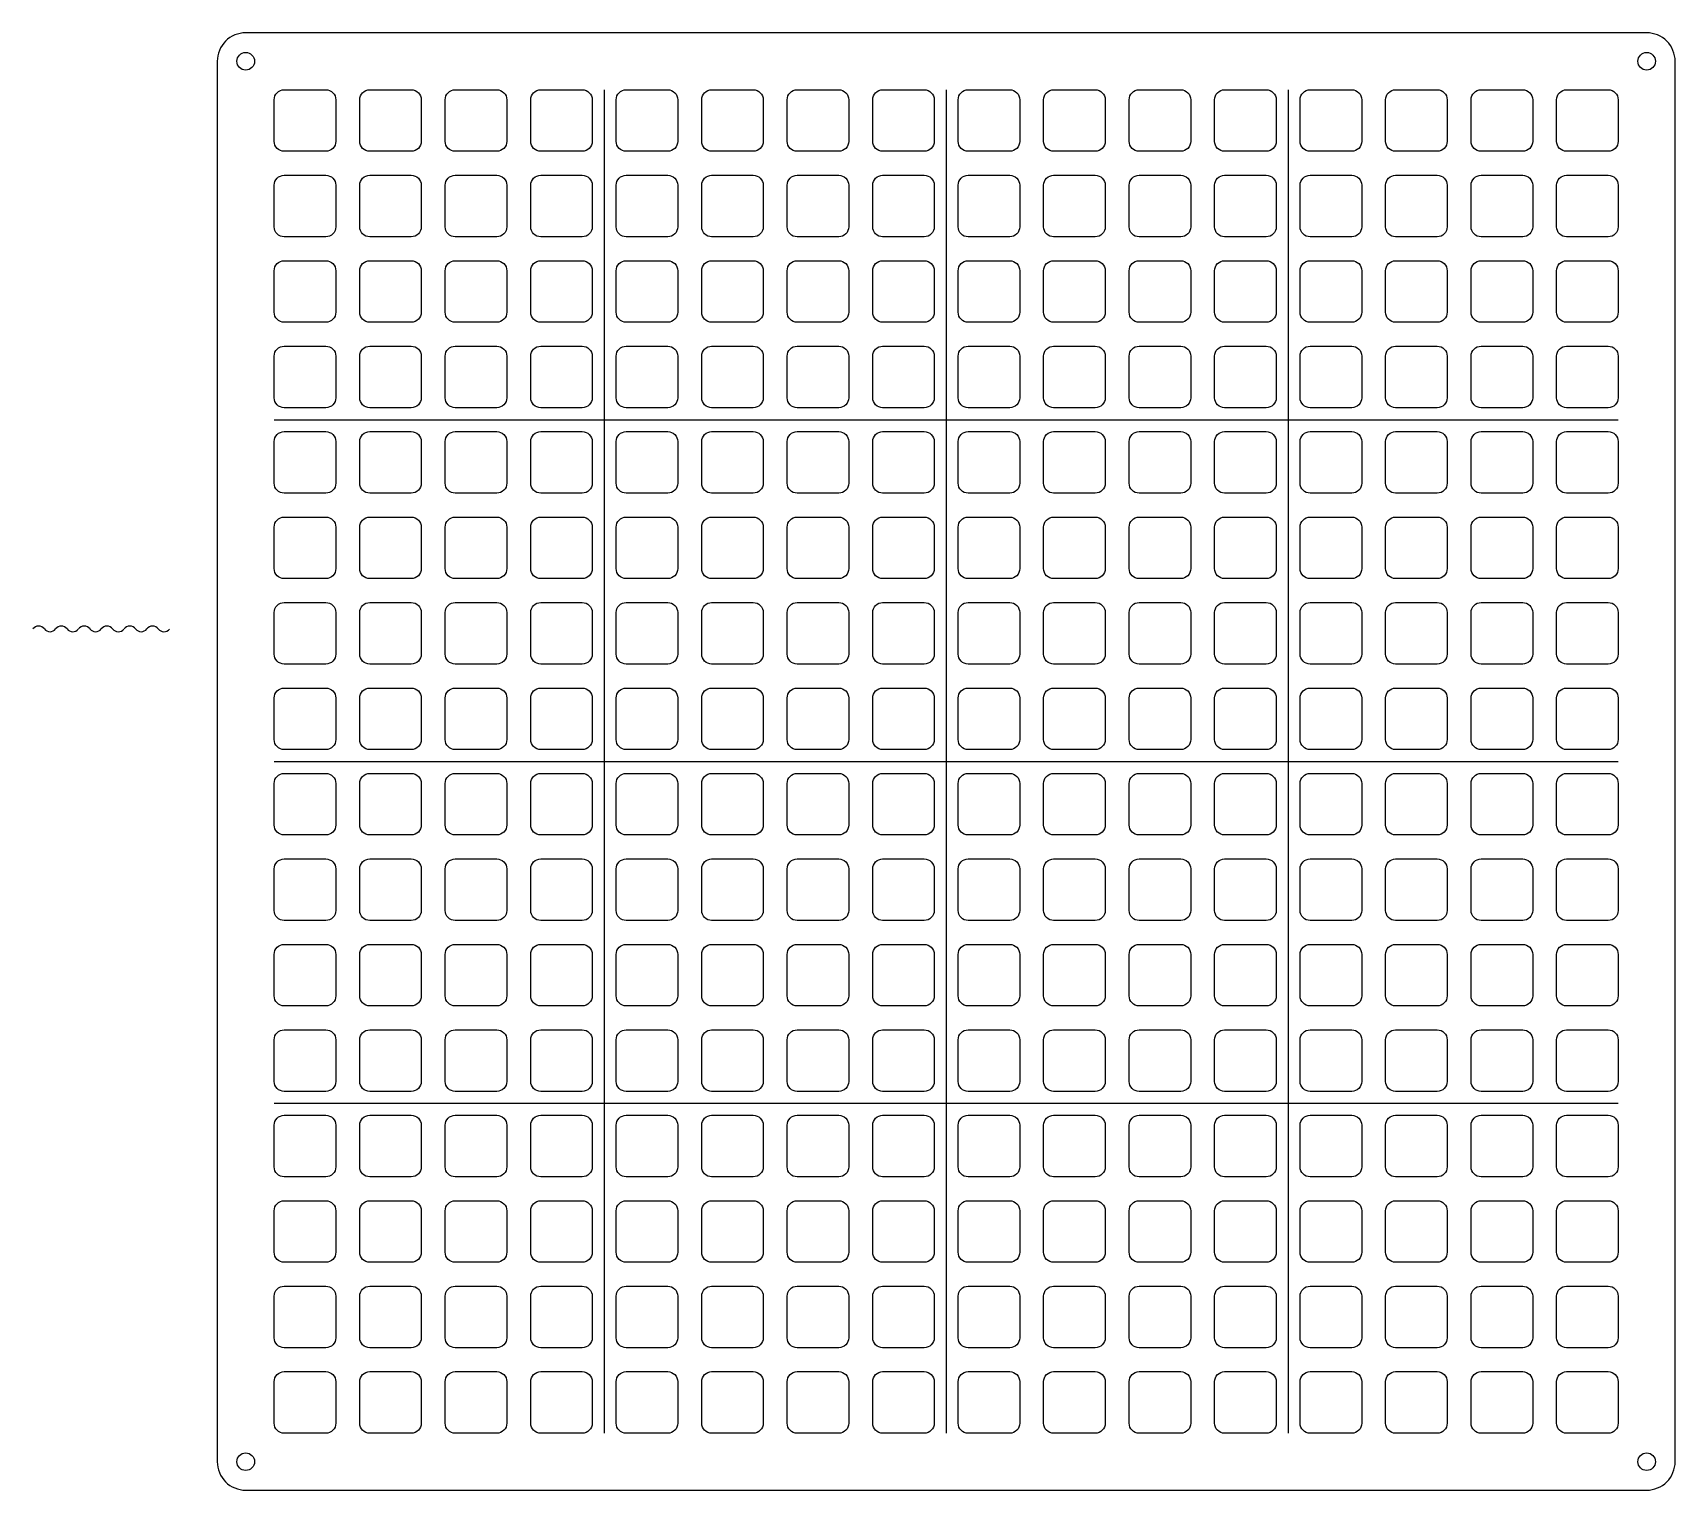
# Model space of a CAD drawing. Header units: millimetres. Extents: x -32 to 256, y -235 to 21.
import ezdxf

# ---------------------------------------------------------------- set-up
doc = ezdxf.new("R2010")
doc.units = ezdxf.units.MM
doc.layers.get('0').update_dxf_attribs({"linetype": 'CONTINUOUS'})

msp = doc.modelspace()

# ---------------------------------------------------------------- linework, layer by layer
for p, q in [((68.22, 10.63), (68.22, -225.17)), ((128.22, 10.63), (128.22, -225.17)), ((188.22, 10.63), (188.22, -225.17)), ((10.32, -47.27), (246.12, -47.27)), ((10.32, -107.27), (246.12, -107.27)), ((10.32, -167.27), (246.12, -167.27))]:
    msp.add_line(p, q)
for points in [[(251.12, 20.63), (5.32, 20.63, 0.414214), (0.32, 15.63), (0.32, -230.17, 0.414214), (5.32, -235.17), (251.12, -235.17, 0.414214), (256.12, -230.17), (256.12, 15.63, 0.414214)], [(19.37, -0.17), (12.07, -0.17, -0.414214), (10.32, 1.58), (10.32, 8.88, -0.414214), (12.07, 10.63), (19.37, 10.63, -0.414214), (21.12, 8.88), (21.12, 1.58, -0.414214)], [(34.37, -0.17), (27.07, -0.17, -0.414214), (25.32, 1.58), (25.32, 8.88, -0.414214), (27.07, 10.63), (34.37, 10.63, -0.414214), (36.12, 8.88), (36.12, 1.58, -0.414214)], [(49.37, -0.17), (42.07, -0.17, -0.414214), (40.32, 1.58), (40.32, 8.88, -0.414214), (42.07, 10.63), (49.37, 10.63, -0.414214), (51.12, 8.88), (51.12, 1.58, -0.414214)], [(64.37, -0.17), (57.07, -0.17, -0.414214), (55.32, 1.58), (55.32, 8.88, -0.414214), (57.07, 10.63), (64.37, 10.63, -0.414214), (66.12, 8.88), (66.12, 1.58, -0.414214)], [(79.37, -0.17), (72.07, -0.17, -0.414214), (70.32, 1.58), (70.32, 8.88, -0.414214), (72.07, 10.63), (79.37, 10.63, -0.414214), (81.12, 8.88), (81.12, 1.58, -0.414214)], [(94.37, -0.17), (87.07, -0.17, -0.414214), (85.32, 1.58), (85.32, 8.88, -0.414214), (87.07, 10.63), (94.37, 10.63, -0.414214), (96.12, 8.88), (96.12, 1.58, -0.414214)], [(109.37, -0.17), (102.07, -0.17, -0.414214), (100.32, 1.58), (100.32, 8.88, -0.414214), (102.07, 10.63), (109.37, 10.63, -0.414214), (111.12, 8.88), (111.12, 1.58, -0.414214)], [(124.37, -0.17), (117.07, -0.17, -0.414214), (115.32, 1.58), (115.32, 8.88, -0.414214), (117.07, 10.63), (124.37, 10.63, -0.414214), (126.12, 8.88), (126.12, 1.58, -0.414214)], [(139.37, -0.17), (132.07, -0.17, -0.414214), (130.32, 1.58), (130.32, 8.88, -0.414214), (132.07, 10.63), (139.37, 10.63, -0.414214), (141.12, 8.88), (141.12, 1.58, -0.414214)], [(154.37, -0.17), (147.07, -0.17, -0.414214), (145.32, 1.58), (145.32, 8.88, -0.414214), (147.07, 10.63), (154.37, 10.63, -0.414214), (156.12, 8.88), (156.12, 1.58, -0.414214)], [(169.37, -0.17), (162.07, -0.17, -0.414214), (160.32, 1.58), (160.32, 8.88, -0.414214), (162.07, 10.63), (169.37, 10.63, -0.414214), (171.12, 8.88), (171.12, 1.58, -0.414214)], [(184.37, -0.17), (177.07, -0.17, -0.414214), (175.32, 1.58), (175.32, 8.88, -0.414214), (177.07, 10.63), (184.37, 10.63, -0.414214), (186.12, 8.88), (186.12, 1.58, -0.414214)], [(199.37, -0.17), (192.07, -0.17, -0.414214), (190.32, 1.58), (190.32, 8.88, -0.414214), (192.07, 10.63), (199.37, 10.63, -0.414214), (201.12, 8.88), (201.12, 1.58, -0.414214)], [(214.37, -0.17), (207.07, -0.17, -0.414214), (205.32, 1.58), (205.32, 8.88, -0.414214), (207.07, 10.63), (214.37, 10.63, -0.414214), (216.12, 8.88), (216.12, 1.58, -0.414214)], [(229.37, -0.17), (222.07, -0.17, -0.414214), (220.32, 1.58), (220.32, 8.88, -0.414214), (222.07, 10.63), (229.37, 10.63, -0.414214), (231.12, 8.88), (231.12, 1.58, -0.414214)], [(244.37, -0.17), (237.07, -0.17, -0.414214), (235.32, 1.58), (235.32, 8.88, -0.414214), (237.07, 10.63), (244.37, 10.63, -0.414214), (246.12, 8.88), (246.12, 1.58, -0.414214)], [(19.37, -15.17), (12.07, -15.17, -0.414214), (10.32, -13.42), (10.32, -6.12, -0.414214), (12.07, -4.37), (19.37, -4.37, -0.414214), (21.12, -6.12), (21.12, -13.42, -0.414214)], [(34.37, -15.17), (27.07, -15.17, -0.414214), (25.32, -13.42), (25.32, -6.12, -0.414214), (27.07, -4.37), (34.37, -4.37, -0.414214), (36.12, -6.12), (36.12, -13.42, -0.414214)], [(49.37, -15.17), (42.07, -15.17, -0.414214), (40.32, -13.42), (40.32, -6.12, -0.414214), (42.07, -4.37), (49.37, -4.37, -0.414214), (51.12, -6.12), (51.12, -13.42, -0.414214)], [(64.37, -15.17), (57.07, -15.17, -0.414214), (55.32, -13.42), (55.32, -6.12, -0.414214), (57.07, -4.37), (64.37, -4.37, -0.414214), (66.12, -6.12), (66.12, -13.42, -0.414214)], [(79.37, -15.17), (72.07, -15.17, -0.414214), (70.32, -13.42), (70.32, -6.12, -0.414214), (72.07, -4.37), (79.37, -4.37, -0.414214), (81.12, -6.12), (81.12, -13.42, -0.414214)], [(94.37, -15.17), (87.07, -15.17, -0.414214), (85.32, -13.42), (85.32, -6.12, -0.414214), (87.07, -4.37), (94.37, -4.37, -0.414214), (96.12, -6.12), (96.12, -13.42, -0.414214)], [(109.37, -15.17), (102.07, -15.17, -0.414214), (100.32, -13.42), (100.32, -6.12, -0.414214), (102.07, -4.37), (109.37, -4.37, -0.414214), (111.12, -6.12), (111.12, -13.42, -0.414214)], [(124.37, -15.17), (117.07, -15.17, -0.414214), (115.32, -13.42), (115.32, -6.12, -0.414214), (117.07, -4.37), (124.37, -4.37, -0.414214), (126.12, -6.12), (126.12, -13.42, -0.414214)], [(139.37, -15.17), (132.07, -15.17, -0.414214), (130.32, -13.42), (130.32, -6.12, -0.414214), (132.07, -4.37), (139.37, -4.37, -0.414214), (141.12, -6.12), (141.12, -13.42, -0.414214)], [(154.37, -15.17), (147.07, -15.17, -0.414214), (145.32, -13.42), (145.32, -6.12, -0.414214), (147.07, -4.37), (154.37, -4.37, -0.414214), (156.12, -6.12), (156.12, -13.42, -0.414214)], [(169.37, -15.17), (162.07, -15.17, -0.414214), (160.32, -13.42), (160.32, -6.12, -0.414214), (162.07, -4.37), (169.37, -4.37, -0.414214), (171.12, -6.12), (171.12, -13.42, -0.414214)], [(184.37, -15.17), (177.07, -15.17, -0.414214), (175.32, -13.42), (175.32, -6.12, -0.414214), (177.07, -4.37), (184.37, -4.37, -0.414214), (186.12, -6.12), (186.12, -13.42, -0.414214)], [(199.37, -15.17), (192.07, -15.17, -0.414214), (190.32, -13.42), (190.32, -6.12, -0.414214), (192.07, -4.37), (199.37, -4.37, -0.414214), (201.12, -6.12), (201.12, -13.42, -0.414214)], [(214.37, -15.17), (207.07, -15.17, -0.414214), (205.32, -13.42), (205.32, -6.12, -0.414214), (207.07, -4.37), (214.37, -4.37, -0.414214), (216.12, -6.12), (216.12, -13.42, -0.414214)], [(229.37, -15.17), (222.07, -15.17, -0.414214), (220.32, -13.42), (220.32, -6.12, -0.414214), (222.07, -4.37), (229.37, -4.37, -0.414214), (231.12, -6.12), (231.12, -13.42, -0.414214)], [(244.37, -15.17), (237.07, -15.17, -0.414214), (235.32, -13.42), (235.32, -6.12, -0.414214), (237.07, -4.37), (244.37, -4.37, -0.414214), (246.12, -6.12), (246.12, -13.42, -0.414214)], [(19.37, -30.17), (12.07, -30.17, -0.414214), (10.32, -28.42), (10.32, -21.12, -0.414214), (12.07, -19.37), (19.37, -19.37, -0.414214), (21.12, -21.12), (21.12, -28.42, -0.414214)], [(34.37, -30.17), (27.07, -30.17, -0.414214), (25.32, -28.42), (25.32, -21.12, -0.414214), (27.07, -19.37), (34.37, -19.37, -0.414214), (36.12, -21.12), (36.12, -28.42, -0.414214)], [(49.37, -30.17), (42.07, -30.17, -0.414214), (40.32, -28.42), (40.32, -21.12, -0.414214), (42.07, -19.37), (49.37, -19.37, -0.414214), (51.12, -21.12), (51.12, -28.42, -0.414214)], [(64.37, -30.17), (57.07, -30.17, -0.414214), (55.32, -28.42), (55.32, -21.12, -0.414214), (57.07, -19.37), (64.37, -19.37, -0.414214), (66.12, -21.12), (66.12, -28.42, -0.414214)], [(79.37, -30.17), (72.07, -30.17, -0.414214), (70.32, -28.42), (70.32, -21.12, -0.414214), (72.07, -19.37), (79.37, -19.37, -0.414214), (81.12, -21.12), (81.12, -28.42, -0.414214)], [(94.37, -30.17), (87.07, -30.17, -0.414214), (85.32, -28.42), (85.32, -21.12, -0.414214), (87.07, -19.37), (94.37, -19.37, -0.414214), (96.12, -21.12), (96.12, -28.42, -0.414214)], [(109.37, -30.17), (102.07, -30.17, -0.414214), (100.32, -28.42), (100.32, -21.12, -0.414214), (102.07, -19.37), (109.37, -19.37, -0.414214), (111.12, -21.12), (111.12, -28.42, -0.414214)], [(124.37, -30.17), (117.07, -30.17, -0.414214), (115.32, -28.42), (115.32, -21.12, -0.414214), (117.07, -19.37), (124.37, -19.37, -0.414214), (126.12, -21.12), (126.12, -28.42, -0.414214)], [(139.37, -30.17), (132.07, -30.17, -0.414214), (130.32, -28.42), (130.32, -21.12, -0.414214), (132.07, -19.37), (139.37, -19.37, -0.414214), (141.12, -21.12), (141.12, -28.42, -0.414214)], [(154.37, -30.17), (147.07, -30.17, -0.414214), (145.32, -28.42), (145.32, -21.12, -0.414214), (147.07, -19.37), (154.37, -19.37, -0.414214), (156.12, -21.12), (156.12, -28.42, -0.414214)], [(169.37, -30.17), (162.07, -30.17, -0.414214), (160.32, -28.42), (160.32, -21.12, -0.414214), (162.07, -19.37), (169.37, -19.37, -0.414214), (171.12, -21.12), (171.12, -28.42, -0.414214)], [(184.37, -30.17), (177.07, -30.17, -0.414214), (175.32, -28.42), (175.32, -21.12, -0.414214), (177.07, -19.37), (184.37, -19.37, -0.414214), (186.12, -21.12), (186.12, -28.42, -0.414214)], [(199.37, -30.17), (192.07, -30.17, -0.414214), (190.32, -28.42), (190.32, -21.12, -0.414214), (192.07, -19.37), (199.37, -19.37, -0.414214), (201.12, -21.12), (201.12, -28.42, -0.414214)], [(214.37, -30.17), (207.07, -30.17, -0.414214), (205.32, -28.42), (205.32, -21.12, -0.414214), (207.07, -19.37), (214.37, -19.37, -0.414214), (216.12, -21.12), (216.12, -28.42, -0.414214)], [(229.37, -30.17), (222.07, -30.17, -0.414214), (220.32, -28.42), (220.32, -21.12, -0.414214), (222.07, -19.37), (229.37, -19.37, -0.414214), (231.12, -21.12), (231.12, -28.42, -0.414214)], [(244.37, -30.17), (237.07, -30.17, -0.414214), (235.32, -28.42), (235.32, -21.12, -0.414214), (237.07, -19.37), (244.37, -19.37, -0.414214), (246.12, -21.12), (246.12, -28.42, -0.414214)], [(19.37, -45.17), (12.07, -45.17, -0.414214), (10.32, -43.42), (10.32, -36.12, -0.414214), (12.07, -34.37), (19.37, -34.37, -0.414214), (21.12, -36.12), (21.12, -43.42, -0.414214)], [(34.37, -45.17), (27.07, -45.17, -0.414214), (25.32, -43.42), (25.32, -36.12, -0.414214), (27.07, -34.37), (34.37, -34.37, -0.414214), (36.12, -36.12), (36.12, -43.42, -0.414214)], [(49.37, -45.17), (42.07, -45.17, -0.414214), (40.32, -43.42), (40.32, -36.12, -0.414214), (42.07, -34.37), (49.37, -34.37, -0.414214), (51.12, -36.12), (51.12, -43.42, -0.414214)], [(64.37, -45.17), (57.07, -45.17, -0.414214), (55.32, -43.42), (55.32, -36.12, -0.414214), (57.07, -34.37), (64.37, -34.37, -0.414214), (66.12, -36.12), (66.12, -43.42, -0.414214)], [(79.37, -45.17), (72.07, -45.17, -0.414214), (70.32, -43.42), (70.32, -36.12, -0.414214), (72.07, -34.37), (79.37, -34.37, -0.414214), (81.12, -36.12), (81.12, -43.42, -0.414214)], [(94.37, -45.17), (87.07, -45.17, -0.414214), (85.32, -43.42), (85.32, -36.12, -0.414214), (87.07, -34.37), (94.37, -34.37, -0.414214), (96.12, -36.12), (96.12, -43.42, -0.414214)], [(109.37, -45.17), (102.07, -45.17, -0.414214), (100.32, -43.42), (100.32, -36.12, -0.414214), (102.07, -34.37), (109.37, -34.37, -0.414214), (111.12, -36.12), (111.12, -43.42, -0.414214)], [(124.37, -45.17), (117.07, -45.17, -0.414214), (115.32, -43.42), (115.32, -36.12, -0.414214), (117.07, -34.37), (124.37, -34.37, -0.414214), (126.12, -36.12), (126.12, -43.42, -0.414214)], [(139.37, -45.17), (132.07, -45.17, -0.414214), (130.32, -43.42), (130.32, -36.12, -0.414214), (132.07, -34.37), (139.37, -34.37, -0.414214), (141.12, -36.12), (141.12, -43.42, -0.414214)], [(154.37, -45.17), (147.07, -45.17, -0.414214), (145.32, -43.42), (145.32, -36.12, -0.414214), (147.07, -34.37), (154.37, -34.37, -0.414214), (156.12, -36.12), (156.12, -43.42, -0.414214)], [(169.37, -45.17), (162.07, -45.17, -0.414214), (160.32, -43.42), (160.32, -36.12, -0.414214), (162.07, -34.37), (169.37, -34.37, -0.414214), (171.12, -36.12), (171.12, -43.42, -0.414214)], [(184.37, -45.17), (177.07, -45.17, -0.414214), (175.32, -43.42), (175.32, -36.12, -0.414214), (177.07, -34.37), (184.37, -34.37, -0.414214), (186.12, -36.12), (186.12, -43.42, -0.414214)], [(199.37, -45.17), (192.07, -45.17, -0.414214), (190.32, -43.42), (190.32, -36.12, -0.414214), (192.07, -34.37), (199.37, -34.37, -0.414214), (201.12, -36.12), (201.12, -43.42, -0.414214)], [(214.37, -45.17), (207.07, -45.17, -0.414214), (205.32, -43.42), (205.32, -36.12, -0.414214), (207.07, -34.37), (214.37, -34.37, -0.414214), (216.12, -36.12), (216.12, -43.42, -0.414214)], [(229.37, -45.17), (222.07, -45.17, -0.414214), (220.32, -43.42), (220.32, -36.12, -0.414214), (222.07, -34.37), (229.37, -34.37, -0.414214), (231.12, -36.12), (231.12, -43.42, -0.414214)], [(244.37, -45.17), (237.07, -45.17, -0.414214), (235.32, -43.42), (235.32, -36.12, -0.414214), (237.07, -34.37), (244.37, -34.37, -0.414214), (246.12, -36.12), (246.12, -43.42, -0.414214)], [(19.37, -60.17), (12.07, -60.17, -0.414214), (10.32, -58.42), (10.32, -51.12, -0.414214), (12.07, -49.37), (19.37, -49.37, -0.414214), (21.12, -51.12), (21.12, -58.42, -0.414214)], [(34.37, -60.17), (27.07, -60.17, -0.414214), (25.32, -58.42), (25.32, -51.12, -0.414214), (27.07, -49.37), (34.37, -49.37, -0.414214), (36.12, -51.12), (36.12, -58.42, -0.414214)], [(49.37, -60.17), (42.07, -60.17, -0.414214), (40.32, -58.42), (40.32, -51.12, -0.414214), (42.07, -49.37), (49.37, -49.37, -0.414214), (51.12, -51.12), (51.12, -58.42, -0.414214)], [(64.37, -60.17), (57.07, -60.17, -0.414214), (55.32, -58.42), (55.32, -51.12, -0.414214), (57.07, -49.37), (64.37, -49.37, -0.414214), (66.12, -51.12), (66.12, -58.42, -0.414214)], [(79.37, -60.17), (72.07, -60.17, -0.414214), (70.32, -58.42), (70.32, -51.12, -0.414214), (72.07, -49.37), (79.37, -49.37, -0.414214), (81.12, -51.12), (81.12, -58.42, -0.414214)], [(94.37, -60.17), (87.07, -60.17, -0.414214), (85.32, -58.42), (85.32, -51.12, -0.414214), (87.07, -49.37), (94.37, -49.37, -0.414214), (96.12, -51.12), (96.12, -58.42, -0.414214)], [(109.37, -60.17), (102.07, -60.17, -0.414214), (100.32, -58.42), (100.32, -51.12, -0.414214), (102.07, -49.37), (109.37, -49.37, -0.414214), (111.12, -51.12), (111.12, -58.42, -0.414214)], [(124.37, -60.17), (117.07, -60.17, -0.414214), (115.32, -58.42), (115.32, -51.12, -0.414214), (117.07, -49.37), (124.37, -49.37, -0.414214), (126.12, -51.12), (126.12, -58.42, -0.414214)], [(139.37, -60.17), (132.07, -60.17, -0.414214), (130.32, -58.42), (130.32, -51.12, -0.414214), (132.07, -49.37), (139.37, -49.37, -0.414214), (141.12, -51.12), (141.12, -58.42, -0.414214)], [(154.37, -60.17), (147.07, -60.17, -0.414214), (145.32, -58.42), (145.32, -51.12, -0.414214), (147.07, -49.37), (154.37, -49.37, -0.414214), (156.12, -51.12), (156.12, -58.42, -0.414214)], [(169.37, -60.17), (162.07, -60.17, -0.414214), (160.32, -58.42), (160.32, -51.12, -0.414214), (162.07, -49.37), (169.37, -49.37, -0.414214), (171.12, -51.12), (171.12, -58.42, -0.414214)], [(184.37, -60.17), (177.07, -60.17, -0.414214), (175.32, -58.42), (175.32, -51.12, -0.414214), (177.07, -49.37), (184.37, -49.37, -0.414214), (186.12, -51.12), (186.12, -58.42, -0.414214)], [(199.37, -60.17), (192.07, -60.17, -0.414214), (190.32, -58.42), (190.32, -51.12, -0.414214), (192.07, -49.37), (199.37, -49.37, -0.414214), (201.12, -51.12), (201.12, -58.42, -0.414214)], [(214.37, -60.17), (207.07, -60.17, -0.414214), (205.32, -58.42), (205.32, -51.12, -0.414214), (207.07, -49.37), (214.37, -49.37, -0.414214), (216.12, -51.12), (216.12, -58.42, -0.414214)], [(229.37, -60.17), (222.07, -60.17, -0.414214), (220.32, -58.42), (220.32, -51.12, -0.414214), (222.07, -49.37), (229.37, -49.37, -0.414214), (231.12, -51.12), (231.12, -58.42, -0.414214)], [(244.37, -60.17), (237.07, -60.17, -0.414214), (235.32, -58.42), (235.32, -51.12, -0.414214), (237.07, -49.37), (244.37, -49.37, -0.414214), (246.12, -51.12), (246.12, -58.42, -0.414214)], [(19.37, -75.17), (12.07, -75.17, -0.414214), (10.32, -73.42), (10.32, -66.12, -0.414214), (12.07, -64.37), (19.37, -64.37, -0.414214), (21.12, -66.12), (21.12, -73.42, -0.414214)], [(34.37, -75.17), (27.07, -75.17, -0.414214), (25.32, -73.42), (25.32, -66.12, -0.414214), (27.07, -64.37), (34.37, -64.37, -0.414214), (36.12, -66.12), (36.12, -73.42, -0.414214)], [(49.37, -75.17), (42.07, -75.17, -0.414214), (40.32, -73.42), (40.32, -66.12, -0.414214), (42.07, -64.37), (49.37, -64.37, -0.414214), (51.12, -66.12), (51.12, -73.42, -0.414214)], [(64.37, -75.17), (57.07, -75.17, -0.414214), (55.32, -73.42), (55.32, -66.12, -0.414214), (57.07, -64.37), (64.37, -64.37, -0.414214), (66.12, -66.12), (66.12, -73.42, -0.414214)], [(79.37, -75.17), (72.07, -75.17, -0.414214), (70.32, -73.42), (70.32, -66.12, -0.414214), (72.07, -64.37), (79.37, -64.37, -0.414214), (81.12, -66.12), (81.12, -73.42, -0.414214)], [(94.37, -75.17), (87.07, -75.17, -0.414214), (85.32, -73.42), (85.32, -66.12, -0.414214), (87.07, -64.37), (94.37, -64.37, -0.414214), (96.12, -66.12), (96.12, -73.42, -0.414214)], [(109.37, -75.17), (102.07, -75.17, -0.414214), (100.32, -73.42), (100.32, -66.12, -0.414214), (102.07, -64.37), (109.37, -64.37, -0.414214), (111.12, -66.12), (111.12, -73.42, -0.414214)], [(124.37, -75.17), (117.07, -75.17, -0.414214), (115.32, -73.42), (115.32, -66.12, -0.414214), (117.07, -64.37), (124.37, -64.37, -0.414214), (126.12, -66.12), (126.12, -73.42, -0.414214)], [(139.37, -75.17), (132.07, -75.17, -0.414214), (130.32, -73.42), (130.32, -66.12, -0.414214), (132.07, -64.37), (139.37, -64.37, -0.414214), (141.12, -66.12), (141.12, -73.42, -0.414214)], [(154.37, -75.17), (147.07, -75.17, -0.414214), (145.32, -73.42), (145.32, -66.12, -0.414214), (147.07, -64.37), (154.37, -64.37, -0.414214), (156.12, -66.12), (156.12, -73.42, -0.414214)], [(169.37, -75.17), (162.07, -75.17, -0.414214), (160.32, -73.42), (160.32, -66.12, -0.414214), (162.07, -64.37), (169.37, -64.37, -0.414214), (171.12, -66.12), (171.12, -73.42, -0.414214)], [(184.37, -75.17), (177.07, -75.17, -0.414214), (175.32, -73.42), (175.32, -66.12, -0.414214), (177.07, -64.37), (184.37, -64.37, -0.414214), (186.12, -66.12), (186.12, -73.42, -0.414214)], [(199.37, -75.17), (192.07, -75.17, -0.414214), (190.32, -73.42), (190.32, -66.12, -0.414214), (192.07, -64.37), (199.37, -64.37, -0.414214), (201.12, -66.12), (201.12, -73.42, -0.414214)], [(214.37, -75.17), (207.07, -75.17, -0.414214), (205.32, -73.42), (205.32, -66.12, -0.414214), (207.07, -64.37), (214.37, -64.37, -0.414214), (216.12, -66.12), (216.12, -73.42, -0.414214)], [(229.37, -75.17), (222.07, -75.17, -0.414214), (220.32, -73.42), (220.32, -66.12, -0.414214), (222.07, -64.37), (229.37, -64.37, -0.414214), (231.12, -66.12), (231.12, -73.42, -0.414214)], [(244.37, -75.17), (237.07, -75.17, -0.414214), (235.32, -73.42), (235.32, -66.12, -0.414214), (237.07, -64.37), (244.37, -64.37, -0.414214), (246.12, -66.12), (246.12, -73.42, -0.414214)], [(19.37, -90.17), (12.07, -90.17, -0.414214), (10.32, -88.42), (10.32, -81.12, -0.414214), (12.07, -79.37), (19.37, -79.37, -0.414214), (21.12, -81.12), (21.12, -88.42, -0.414214)], [(34.37, -90.17), (27.07, -90.17, -0.414214), (25.32, -88.42), (25.32, -81.12, -0.414214), (27.07, -79.37), (34.37, -79.37, -0.414214), (36.12, -81.12), (36.12, -88.42, -0.414214)], [(49.37, -90.17), (42.07, -90.17, -0.414214), (40.32, -88.42), (40.32, -81.12, -0.414214), (42.07, -79.37), (49.37, -79.37, -0.414214), (51.12, -81.12), (51.12, -88.42, -0.414214)], [(64.37, -90.17), (57.07, -90.17, -0.414214), (55.32, -88.42), (55.32, -81.12, -0.414214), (57.07, -79.37), (64.37, -79.37, -0.414214), (66.12, -81.12), (66.12, -88.42, -0.414214)], [(79.37, -90.17), (72.07, -90.17, -0.414214), (70.32, -88.42), (70.32, -81.12, -0.414214), (72.07, -79.37), (79.37, -79.37, -0.414214), (81.12, -81.12), (81.12, -88.42, -0.414214)], [(94.37, -90.17), (87.07, -90.17, -0.414214), (85.32, -88.42), (85.32, -81.12, -0.414214), (87.07, -79.37), (94.37, -79.37, -0.414214), (96.12, -81.12), (96.12, -88.42, -0.414214)], [(109.37, -90.17), (102.07, -90.17, -0.414214), (100.32, -88.42), (100.32, -81.12, -0.414214), (102.07, -79.37), (109.37, -79.37, -0.414214), (111.12, -81.12), (111.12, -88.42, -0.414214)], [(124.37, -90.17), (117.07, -90.17, -0.414214), (115.32, -88.42), (115.32, -81.12, -0.414214), (117.07, -79.37), (124.37, -79.37, -0.414214), (126.12, -81.12), (126.12, -88.42, -0.414214)], [(139.37, -90.17), (132.07, -90.17, -0.414214), (130.32, -88.42), (130.32, -81.12, -0.414214), (132.07, -79.37), (139.37, -79.37, -0.414214), (141.12, -81.12), (141.12, -88.42, -0.414214)], [(154.37, -90.17), (147.07, -90.17, -0.414214), (145.32, -88.42), (145.32, -81.12, -0.414214), (147.07, -79.37), (154.37, -79.37, -0.414214), (156.12, -81.12), (156.12, -88.42, -0.414214)], [(169.37, -90.17), (162.07, -90.17, -0.414214), (160.32, -88.42), (160.32, -81.12, -0.414214), (162.07, -79.37), (169.37, -79.37, -0.414214), (171.12, -81.12), (171.12, -88.42, -0.414214)], [(184.37, -90.17), (177.07, -90.17, -0.414214), (175.32, -88.42), (175.32, -81.12, -0.414214), (177.07, -79.37), (184.37, -79.37, -0.414214), (186.12, -81.12), (186.12, -88.42, -0.414214)], [(199.37, -90.17), (192.07, -90.17, -0.414214), (190.32, -88.42), (190.32, -81.12, -0.414214), (192.07, -79.37), (199.37, -79.37, -0.414214), (201.12, -81.12), (201.12, -88.42, -0.414214)], [(214.37, -90.17), (207.07, -90.17, -0.414214), (205.32, -88.42), (205.32, -81.12, -0.414214), (207.07, -79.37), (214.37, -79.37, -0.414214), (216.12, -81.12), (216.12, -88.42, -0.414214)], [(229.37, -90.17), (222.07, -90.17, -0.414214), (220.32, -88.42), (220.32, -81.12, -0.414214), (222.07, -79.37), (229.37, -79.37, -0.414214), (231.12, -81.12), (231.12, -88.42, -0.414214)], [(244.37, -90.17), (237.07, -90.17, -0.414214), (235.32, -88.42), (235.32, -81.12, -0.414214), (237.07, -79.37), (244.37, -79.37, -0.414214), (246.12, -81.12), (246.12, -88.42, -0.414214)], [(19.37, -105.17), (12.07, -105.17, -0.414214), (10.32, -103.42), (10.32, -96.12, -0.414214), (12.07, -94.37), (19.37, -94.37, -0.414214), (21.12, -96.12), (21.12, -103.42, -0.414214)], [(34.37, -105.17), (27.07, -105.17, -0.414214), (25.32, -103.42), (25.32, -96.12, -0.414214), (27.07, -94.37), (34.37, -94.37, -0.414214), (36.12, -96.12), (36.12, -103.42, -0.414214)], [(49.37, -105.17), (42.07, -105.17, -0.414214), (40.32, -103.42), (40.32, -96.12, -0.414214), (42.07, -94.37), (49.37, -94.37, -0.414214), (51.12, -96.12), (51.12, -103.42, -0.414214)], [(64.37, -105.17), (57.07, -105.17, -0.414214), (55.32, -103.42), (55.32, -96.12, -0.414214), (57.07, -94.37), (64.37, -94.37, -0.414214), (66.12, -96.12), (66.12, -103.42, -0.414214)], [(79.37, -105.17), (72.07, -105.17, -0.414214), (70.32, -103.42), (70.32, -96.12, -0.414214), (72.07, -94.37), (79.37, -94.37, -0.414214), (81.12, -96.12), (81.12, -103.42, -0.414214)], [(94.37, -105.17), (87.07, -105.17, -0.414214), (85.32, -103.42), (85.32, -96.12, -0.414214), (87.07, -94.37), (94.37, -94.37, -0.414214), (96.12, -96.12), (96.12, -103.42, -0.414214)], [(109.37, -105.17), (102.07, -105.17, -0.414214), (100.32, -103.42), (100.32, -96.12, -0.414214), (102.07, -94.37), (109.37, -94.37, -0.414214), (111.12, -96.12), (111.12, -103.42, -0.414214)], [(124.37, -105.17), (117.07, -105.17, -0.414214), (115.32, -103.42), (115.32, -96.12, -0.414214), (117.07, -94.37), (124.37, -94.37, -0.414214), (126.12, -96.12), (126.12, -103.42, -0.414214)], [(139.37, -105.17), (132.07, -105.17, -0.414214), (130.32, -103.42), (130.32, -96.12, -0.414214), (132.07, -94.37), (139.37, -94.37, -0.414214), (141.12, -96.12), (141.12, -103.42, -0.414214)], [(154.37, -105.17), (147.07, -105.17, -0.414214), (145.32, -103.42), (145.32, -96.12, -0.414214), (147.07, -94.37), (154.37, -94.37, -0.414214), (156.12, -96.12), (156.12, -103.42, -0.414214)], [(169.37, -105.17), (162.07, -105.17, -0.414214), (160.32, -103.42), (160.32, -96.12, -0.414214), (162.07, -94.37), (169.37, -94.37, -0.414214), (171.12, -96.12), (171.12, -103.42, -0.414214)], [(184.37, -105.17), (177.07, -105.17, -0.414214), (175.32, -103.42), (175.32, -96.12, -0.414214), (177.07, -94.37), (184.37, -94.37, -0.414214), (186.12, -96.12), (186.12, -103.42, -0.414214)], [(199.37, -105.17), (192.07, -105.17, -0.414214), (190.32, -103.42), (190.32, -96.12, -0.414214), (192.07, -94.37), (199.37, -94.37, -0.414214), (201.12, -96.12), (201.12, -103.42, -0.414214)], [(214.37, -105.17), (207.07, -105.17, -0.414214), (205.32, -103.42), (205.32, -96.12, -0.414214), (207.07, -94.37), (214.37, -94.37, -0.414214), (216.12, -96.12), (216.12, -103.42, -0.414214)], [(229.37, -105.17), (222.07, -105.17, -0.414214), (220.32, -103.42), (220.32, -96.12, -0.414214), (222.07, -94.37), (229.37, -94.37, -0.414214), (231.12, -96.12), (231.12, -103.42, -0.414214)], [(244.37, -105.17), (237.07, -105.17, -0.414214), (235.32, -103.42), (235.32, -96.12, -0.414214), (237.07, -94.37), (244.37, -94.37, -0.414214), (246.12, -96.12), (246.12, -103.42, -0.414214)], [(19.37, -120.17), (12.07, -120.17, -0.414214), (10.32, -118.42), (10.32, -111.12, -0.414214), (12.07, -109.37), (19.37, -109.37, -0.414214), (21.12, -111.12), (21.12, -118.42, -0.414214)], [(34.37, -120.17), (27.07, -120.17, -0.414214), (25.32, -118.42), (25.32, -111.12, -0.414214), (27.07, -109.37), (34.37, -109.37, -0.414214), (36.12, -111.12), (36.12, -118.42, -0.414214)], [(49.37, -120.17), (42.07, -120.17, -0.414214), (40.32, -118.42), (40.32, -111.12, -0.414214), (42.07, -109.37), (49.37, -109.37, -0.414214), (51.12, -111.12), (51.12, -118.42, -0.414214)], [(64.37, -120.17), (57.07, -120.17, -0.414214), (55.32, -118.42), (55.32, -111.12, -0.414214), (57.07, -109.37), (64.37, -109.37, -0.414214), (66.12, -111.12), (66.12, -118.42, -0.414214)], [(79.37, -120.17), (72.07, -120.17, -0.414214), (70.32, -118.42), (70.32, -111.12, -0.414214), (72.07, -109.37), (79.37, -109.37, -0.414214), (81.12, -111.12), (81.12, -118.42, -0.414214)], [(94.37, -120.17), (87.07, -120.17, -0.414214), (85.32, -118.42), (85.32, -111.12, -0.414214), (87.07, -109.37), (94.37, -109.37, -0.414214), (96.12, -111.12), (96.12, -118.42, -0.414214)], [(109.37, -120.17), (102.07, -120.17, -0.414214), (100.32, -118.42), (100.32, -111.12, -0.414214), (102.07, -109.37), (109.37, -109.37, -0.414214), (111.12, -111.12), (111.12, -118.42, -0.414214)], [(124.37, -120.17), (117.07, -120.17, -0.414214), (115.32, -118.42), (115.32, -111.12, -0.414214), (117.07, -109.37), (124.37, -109.37, -0.414214), (126.12, -111.12), (126.12, -118.42, -0.414214)], [(139.37, -120.17), (132.07, -120.17, -0.414214), (130.32, -118.42), (130.32, -111.12, -0.414214), (132.07, -109.37), (139.37, -109.37, -0.414214), (141.12, -111.12), (141.12, -118.42, -0.414214)], [(154.37, -120.17), (147.07, -120.17, -0.414214), (145.32, -118.42), (145.32, -111.12, -0.414214), (147.07, -109.37), (154.37, -109.37, -0.414214), (156.12, -111.12), (156.12, -118.42, -0.414214)], [(169.37, -120.17), (162.07, -120.17, -0.414214), (160.32, -118.42), (160.32, -111.12, -0.414214), (162.07, -109.37), (169.37, -109.37, -0.414214), (171.12, -111.12), (171.12, -118.42, -0.414214)], [(184.37, -120.17), (177.07, -120.17, -0.414214), (175.32, -118.42), (175.32, -111.12, -0.414214), (177.07, -109.37), (184.37, -109.37, -0.414214), (186.12, -111.12), (186.12, -118.42, -0.414214)], [(199.37, -120.17), (192.07, -120.17, -0.414214), (190.32, -118.42), (190.32, -111.12, -0.414214), (192.07, -109.37), (199.37, -109.37, -0.414214), (201.12, -111.12), (201.12, -118.42, -0.414214)], [(214.37, -120.17), (207.07, -120.17, -0.414214), (205.32, -118.42), (205.32, -111.12, -0.414214), (207.07, -109.37), (214.37, -109.37, -0.414214), (216.12, -111.12), (216.12, -118.42, -0.414214)], [(229.37, -120.17), (222.07, -120.17, -0.414214), (220.32, -118.42), (220.32, -111.12, -0.414214), (222.07, -109.37), (229.37, -109.37, -0.414214), (231.12, -111.12), (231.12, -118.42, -0.414214)], [(244.37, -120.17), (237.07, -120.17, -0.414214), (235.32, -118.42), (235.32, -111.12, -0.414214), (237.07, -109.37), (244.37, -109.37, -0.414214), (246.12, -111.12), (246.12, -118.42, -0.414214)], [(19.37, -135.17), (12.07, -135.17, -0.414214), (10.32, -133.42), (10.32, -126.12, -0.414214), (12.07, -124.37), (19.37, -124.37, -0.414214), (21.12, -126.12), (21.12, -133.42, -0.414214)], [(34.37, -135.17), (27.07, -135.17, -0.414214), (25.32, -133.42), (25.32, -126.12, -0.414214), (27.07, -124.37), (34.37, -124.37, -0.414214), (36.12, -126.12), (36.12, -133.42, -0.414214)], [(49.37, -135.17), (42.07, -135.17, -0.414214), (40.32, -133.42), (40.32, -126.12, -0.414214), (42.07, -124.37), (49.37, -124.37, -0.414214), (51.12, -126.12), (51.12, -133.42, -0.414214)], [(64.37, -135.17), (57.07, -135.17, -0.414214), (55.32, -133.42), (55.32, -126.12, -0.414214), (57.07, -124.37), (64.37, -124.37, -0.414214), (66.12, -126.12), (66.12, -133.42, -0.414214)], [(79.37, -135.17), (72.07, -135.17, -0.414214), (70.32, -133.42), (70.32, -126.12, -0.414214), (72.07, -124.37), (79.37, -124.37, -0.414214), (81.12, -126.12), (81.12, -133.42, -0.414214)], [(94.37, -135.17), (87.07, -135.17, -0.414214), (85.32, -133.42), (85.32, -126.12, -0.414214), (87.07, -124.37), (94.37, -124.37, -0.414214), (96.12, -126.12), (96.12, -133.42, -0.414214)], [(109.37, -135.17), (102.07, -135.17, -0.414214), (100.32, -133.42), (100.32, -126.12, -0.414214), (102.07, -124.37), (109.37, -124.37, -0.414214), (111.12, -126.12), (111.12, -133.42, -0.414214)], [(124.37, -135.17), (117.07, -135.17, -0.414214), (115.32, -133.42), (115.32, -126.12, -0.414214), (117.07, -124.37), (124.37, -124.37, -0.414214), (126.12, -126.12), (126.12, -133.42, -0.414214)], [(139.37, -135.17), (132.07, -135.17, -0.414214), (130.32, -133.42), (130.32, -126.12, -0.414214), (132.07, -124.37), (139.37, -124.37, -0.414214), (141.12, -126.12), (141.12, -133.42, -0.414214)], [(154.37, -135.17), (147.07, -135.17, -0.414214), (145.32, -133.42), (145.32, -126.12, -0.414214), (147.07, -124.37), (154.37, -124.37, -0.414214), (156.12, -126.12), (156.12, -133.42, -0.414214)], [(169.37, -135.17), (162.07, -135.17, -0.414214), (160.32, -133.42), (160.32, -126.12, -0.414214), (162.07, -124.37), (169.37, -124.37, -0.414214), (171.12, -126.12), (171.12, -133.42, -0.414214)], [(184.37, -135.17), (177.07, -135.17, -0.414214), (175.32, -133.42), (175.32, -126.12, -0.414214), (177.07, -124.37), (184.37, -124.37, -0.414214), (186.12, -126.12), (186.12, -133.42, -0.414214)], [(199.37, -135.17), (192.07, -135.17, -0.414214), (190.32, -133.42), (190.32, -126.12, -0.414214), (192.07, -124.37), (199.37, -124.37, -0.414214), (201.12, -126.12), (201.12, -133.42, -0.414214)], [(214.37, -135.17), (207.07, -135.17, -0.414214), (205.32, -133.42), (205.32, -126.12, -0.414214), (207.07, -124.37), (214.37, -124.37, -0.414214), (216.12, -126.12), (216.12, -133.42, -0.414214)], [(229.37, -135.17), (222.07, -135.17, -0.414214), (220.32, -133.42), (220.32, -126.12, -0.414214), (222.07, -124.37), (229.37, -124.37, -0.414214), (231.12, -126.12), (231.12, -133.42, -0.414214)], [(244.37, -135.17), (237.07, -135.17, -0.414214), (235.32, -133.42), (235.32, -126.12, -0.414214), (237.07, -124.37), (244.37, -124.37, -0.414214), (246.12, -126.12), (246.12, -133.42, -0.414214)], [(19.37, -150.17), (12.07, -150.17, -0.414214), (10.32, -148.42), (10.32, -141.12, -0.414214), (12.07, -139.37), (19.37, -139.37, -0.414214), (21.12, -141.12), (21.12, -148.42, -0.414214)], [(34.37, -150.17), (27.07, -150.17, -0.414214), (25.32, -148.42), (25.32, -141.12, -0.414214), (27.07, -139.37), (34.37, -139.37, -0.414214), (36.12, -141.12), (36.12, -148.42, -0.414214)], [(49.37, -150.17), (42.07, -150.17, -0.414214), (40.32, -148.42), (40.32, -141.12, -0.414214), (42.07, -139.37), (49.37, -139.37, -0.414214), (51.12, -141.12), (51.12, -148.42, -0.414214)], [(64.37, -150.17), (57.07, -150.17, -0.414214), (55.32, -148.42), (55.32, -141.12, -0.414214), (57.07, -139.37), (64.37, -139.37, -0.414214), (66.12, -141.12), (66.12, -148.42, -0.414214)], [(79.37, -150.17), (72.07, -150.17, -0.414214), (70.32, -148.42), (70.32, -141.12, -0.414214), (72.07, -139.37), (79.37, -139.37, -0.414214), (81.12, -141.12), (81.12, -148.42, -0.414214)], [(94.37, -150.17), (87.07, -150.17, -0.414214), (85.32, -148.42), (85.32, -141.12, -0.414214), (87.07, -139.37), (94.37, -139.37, -0.414214), (96.12, -141.12), (96.12, -148.42, -0.414214)], [(109.37, -150.17), (102.07, -150.17, -0.414214), (100.32, -148.42), (100.32, -141.12, -0.414214), (102.07, -139.37), (109.37, -139.37, -0.414214), (111.12, -141.12), (111.12, -148.42, -0.414214)], [(124.37, -150.17), (117.07, -150.17, -0.414214), (115.32, -148.42), (115.32, -141.12, -0.414214), (117.07, -139.37), (124.37, -139.37, -0.414214), (126.12, -141.12), (126.12, -148.42, -0.414214)], [(139.37, -150.17), (132.07, -150.17, -0.414214), (130.32, -148.42), (130.32, -141.12, -0.414214), (132.07, -139.37), (139.37, -139.37, -0.414214), (141.12, -141.12), (141.12, -148.42, -0.414214)], [(154.37, -150.17), (147.07, -150.17, -0.414214), (145.32, -148.42), (145.32, -141.12, -0.414214), (147.07, -139.37), (154.37, -139.37, -0.414214), (156.12, -141.12), (156.12, -148.42, -0.414214)], [(169.37, -150.17), (162.07, -150.17, -0.414214), (160.32, -148.42), (160.32, -141.12, -0.414214), (162.07, -139.37), (169.37, -139.37, -0.414214), (171.12, -141.12), (171.12, -148.42, -0.414214)], [(184.37, -150.17), (177.07, -150.17, -0.414214), (175.32, -148.42), (175.32, -141.12, -0.414214), (177.07, -139.37), (184.37, -139.37, -0.414214), (186.12, -141.12), (186.12, -148.42, -0.414214)], [(199.37, -150.17), (192.07, -150.17, -0.414214), (190.32, -148.42), (190.32, -141.12, -0.414214), (192.07, -139.37), (199.37, -139.37, -0.414214), (201.12, -141.12), (201.12, -148.42, -0.414214)], [(214.37, -150.17), (207.07, -150.17, -0.414214), (205.32, -148.42), (205.32, -141.12, -0.414214), (207.07, -139.37), (214.37, -139.37, -0.414214), (216.12, -141.12), (216.12, -148.42, -0.414214)], [(229.37, -150.17), (222.07, -150.17, -0.414214), (220.32, -148.42), (220.32, -141.12, -0.414214), (222.07, -139.37), (229.37, -139.37, -0.414214), (231.12, -141.12), (231.12, -148.42, -0.414214)], [(244.37, -150.17), (237.07, -150.17, -0.414214), (235.32, -148.42), (235.32, -141.12, -0.414214), (237.07, -139.37), (244.37, -139.37, -0.414214), (246.12, -141.12), (246.12, -148.42, -0.414214)], [(19.37, -165.17), (12.07, -165.17, -0.414214), (10.32, -163.42), (10.32, -156.12, -0.414214), (12.07, -154.37), (19.37, -154.37, -0.414214), (21.12, -156.12), (21.12, -163.42, -0.414214)], [(34.37, -165.17), (27.07, -165.17, -0.414214), (25.32, -163.42), (25.32, -156.12, -0.414214), (27.07, -154.37), (34.37, -154.37, -0.414214), (36.12, -156.12), (36.12, -163.42, -0.414214)], [(49.37, -165.17), (42.07, -165.17, -0.414214), (40.32, -163.42), (40.32, -156.12, -0.414214), (42.07, -154.37), (49.37, -154.37, -0.414214), (51.12, -156.12), (51.12, -163.42, -0.414214)], [(64.37, -165.17), (57.07, -165.17, -0.414214), (55.32, -163.42), (55.32, -156.12, -0.414214), (57.07, -154.37), (64.37, -154.37, -0.414214), (66.12, -156.12), (66.12, -163.42, -0.414214)], [(79.37, -165.17), (72.07, -165.17, -0.414214), (70.32, -163.42), (70.32, -156.12, -0.414214), (72.07, -154.37), (79.37, -154.37, -0.414214), (81.12, -156.12), (81.12, -163.42, -0.414214)], [(94.37, -165.17), (87.07, -165.17, -0.414214), (85.32, -163.42), (85.32, -156.12, -0.414214), (87.07, -154.37), (94.37, -154.37, -0.414214), (96.12, -156.12), (96.12, -163.42, -0.414214)], [(109.37, -165.17), (102.07, -165.17, -0.414214), (100.32, -163.42), (100.32, -156.12, -0.414214), (102.07, -154.37), (109.37, -154.37, -0.414214), (111.12, -156.12), (111.12, -163.42, -0.414214)], [(124.37, -165.17), (117.07, -165.17, -0.414214), (115.32, -163.42), (115.32, -156.12, -0.414214), (117.07, -154.37), (124.37, -154.37, -0.414214), (126.12, -156.12), (126.12, -163.42, -0.414214)], [(139.37, -165.17), (132.07, -165.17, -0.414214), (130.32, -163.42), (130.32, -156.12, -0.414214), (132.07, -154.37), (139.37, -154.37, -0.414214), (141.12, -156.12), (141.12, -163.42, -0.414214)], [(154.37, -165.17), (147.07, -165.17, -0.414214), (145.32, -163.42), (145.32, -156.12, -0.414214), (147.07, -154.37), (154.37, -154.37, -0.414214), (156.12, -156.12), (156.12, -163.42, -0.414214)], [(169.37, -165.17), (162.07, -165.17, -0.414214), (160.32, -163.42), (160.32, -156.12, -0.414214), (162.07, -154.37), (169.37, -154.37, -0.414214), (171.12, -156.12), (171.12, -163.42, -0.414214)], [(184.37, -165.17), (177.07, -165.17, -0.414214), (175.32, -163.42), (175.32, -156.12, -0.414214), (177.07, -154.37), (184.37, -154.37, -0.414214), (186.12, -156.12), (186.12, -163.42, -0.414214)], [(199.37, -165.17), (192.07, -165.17, -0.414214), (190.32, -163.42), (190.32, -156.12, -0.414214), (192.07, -154.37), (199.37, -154.37, -0.414214), (201.12, -156.12), (201.12, -163.42, -0.414214)], [(214.37, -165.17), (207.07, -165.17, -0.414214), (205.32, -163.42), (205.32, -156.12, -0.414214), (207.07, -154.37), (214.37, -154.37, -0.414214), (216.12, -156.12), (216.12, -163.42, -0.414214)], [(229.37, -165.17), (222.07, -165.17, -0.414214), (220.32, -163.42), (220.32, -156.12, -0.414214), (222.07, -154.37), (229.37, -154.37, -0.414214), (231.12, -156.12), (231.12, -163.42, -0.414214)], [(244.37, -165.17), (237.07, -165.17, -0.414214), (235.32, -163.42), (235.32, -156.12, -0.414214), (237.07, -154.37), (244.37, -154.37, -0.414214), (246.12, -156.12), (246.12, -163.42, -0.414214)], [(19.37, -180.17), (12.07, -180.17, -0.414214), (10.32, -178.42), (10.32, -171.12, -0.414214), (12.07, -169.37), (19.37, -169.37, -0.414214), (21.12, -171.12), (21.12, -178.42, -0.414214)], [(34.37, -180.17), (27.07, -180.17, -0.414214), (25.32, -178.42), (25.32, -171.12, -0.414214), (27.07, -169.37), (34.37, -169.37, -0.414214), (36.12, -171.12), (36.12, -178.42, -0.414214)], [(49.37, -180.17), (42.07, -180.17, -0.414214), (40.32, -178.42), (40.32, -171.12, -0.414214), (42.07, -169.37), (49.37, -169.37, -0.414214), (51.12, -171.12), (51.12, -178.42, -0.414214)], [(64.37, -180.17), (57.07, -180.17, -0.414214), (55.32, -178.42), (55.32, -171.12, -0.414214), (57.07, -169.37), (64.37, -169.37, -0.414214), (66.12, -171.12), (66.12, -178.42, -0.414214)], [(79.37, -180.17), (72.07, -180.17, -0.414214), (70.32, -178.42), (70.32, -171.12, -0.414214), (72.07, -169.37), (79.37, -169.37, -0.414214), (81.12, -171.12), (81.12, -178.42, -0.414214)], [(94.37, -180.17), (87.07, -180.17, -0.414214), (85.32, -178.42), (85.32, -171.12, -0.414214), (87.07, -169.37), (94.37, -169.37, -0.414214), (96.12, -171.12), (96.12, -178.42, -0.414214)], [(109.37, -180.17), (102.07, -180.17, -0.414214), (100.32, -178.42), (100.32, -171.12, -0.414214), (102.07, -169.37), (109.37, -169.37, -0.414214), (111.12, -171.12), (111.12, -178.42, -0.414214)], [(124.37, -180.17), (117.07, -180.17, -0.414214), (115.32, -178.42), (115.32, -171.12, -0.414214), (117.07, -169.37), (124.37, -169.37, -0.414214), (126.12, -171.12), (126.12, -178.42, -0.414214)], [(139.37, -180.17), (132.07, -180.17, -0.414214), (130.32, -178.42), (130.32, -171.12, -0.414214), (132.07, -169.37), (139.37, -169.37, -0.414214), (141.12, -171.12), (141.12, -178.42, -0.414214)], [(154.37, -180.17), (147.07, -180.17, -0.414214), (145.32, -178.42), (145.32, -171.12, -0.414214), (147.07, -169.37), (154.37, -169.37, -0.414214), (156.12, -171.12), (156.12, -178.42, -0.414214)], [(169.37, -180.17), (162.07, -180.17, -0.414214), (160.32, -178.42), (160.32, -171.12, -0.414214), (162.07, -169.37), (169.37, -169.37, -0.414214), (171.12, -171.12), (171.12, -178.42, -0.414214)], [(184.37, -180.17), (177.07, -180.17, -0.414214), (175.32, -178.42), (175.32, -171.12, -0.414214), (177.07, -169.37), (184.37, -169.37, -0.414214), (186.12, -171.12), (186.12, -178.42, -0.414214)], [(199.37, -180.17), (192.07, -180.17, -0.414214), (190.32, -178.42), (190.32, -171.12, -0.414214), (192.07, -169.37), (199.37, -169.37, -0.414214), (201.12, -171.12), (201.12, -178.42, -0.414214)], [(214.37, -180.17), (207.07, -180.17, -0.414214), (205.32, -178.42), (205.32, -171.12, -0.414214), (207.07, -169.37), (214.37, -169.37, -0.414214), (216.12, -171.12), (216.12, -178.42, -0.414214)], [(229.37, -180.17), (222.07, -180.17, -0.414214), (220.32, -178.42), (220.32, -171.12, -0.414214), (222.07, -169.37), (229.37, -169.37, -0.414214), (231.12, -171.12), (231.12, -178.42, -0.414214)], [(244.37, -180.17), (237.07, -180.17, -0.414214), (235.32, -178.42), (235.32, -171.12, -0.414214), (237.07, -169.37), (244.37, -169.37, -0.414214), (246.12, -171.12), (246.12, -178.42, -0.414214)], [(19.37, -195.17), (12.07, -195.17, -0.414214), (10.32, -193.42), (10.32, -186.12, -0.414214), (12.07, -184.37), (19.37, -184.37, -0.414214), (21.12, -186.12), (21.12, -193.42, -0.414214)], [(34.37, -195.17), (27.07, -195.17, -0.414214), (25.32, -193.42), (25.32, -186.12, -0.414214), (27.07, -184.37), (34.37, -184.37, -0.414214), (36.12, -186.12), (36.12, -193.42, -0.414214)], [(49.37, -195.17), (42.07, -195.17, -0.414214), (40.32, -193.42), (40.32, -186.12, -0.414214), (42.07, -184.37), (49.37, -184.37, -0.414214), (51.12, -186.12), (51.12, -193.42, -0.414214)], [(64.37, -195.17), (57.07, -195.17, -0.414214), (55.32, -193.42), (55.32, -186.12, -0.414214), (57.07, -184.37), (64.37, -184.37, -0.414214), (66.12, -186.12), (66.12, -193.42, -0.414214)], [(79.37, -195.17), (72.07, -195.17, -0.414214), (70.32, -193.42), (70.32, -186.12, -0.414214), (72.07, -184.37), (79.37, -184.37, -0.414214), (81.12, -186.12), (81.12, -193.42, -0.414214)], [(94.37, -195.17), (87.07, -195.17, -0.414214), (85.32, -193.42), (85.32, -186.12, -0.414214), (87.07, -184.37), (94.37, -184.37, -0.414214), (96.12, -186.12), (96.12, -193.42, -0.414214)], [(109.37, -195.17), (102.07, -195.17, -0.414214), (100.32, -193.42), (100.32, -186.12, -0.414214), (102.07, -184.37), (109.37, -184.37, -0.414214), (111.12, -186.12), (111.12, -193.42, -0.414214)], [(124.37, -195.17), (117.07, -195.17, -0.414214), (115.32, -193.42), (115.32, -186.12, -0.414214), (117.07, -184.37), (124.37, -184.37, -0.414214), (126.12, -186.12), (126.12, -193.42, -0.414214)], [(139.37, -195.17), (132.07, -195.17, -0.414214), (130.32, -193.42), (130.32, -186.12, -0.414214), (132.07, -184.37), (139.37, -184.37, -0.414214), (141.12, -186.12), (141.12, -193.42, -0.414214)], [(154.37, -195.17), (147.07, -195.17, -0.414214), (145.32, -193.42), (145.32, -186.12, -0.414214), (147.07, -184.37), (154.37, -184.37, -0.414214), (156.12, -186.12), (156.12, -193.42, -0.414214)], [(169.37, -195.17), (162.07, -195.17, -0.414214), (160.32, -193.42), (160.32, -186.12, -0.414214), (162.07, -184.37), (169.37, -184.37, -0.414214), (171.12, -186.12), (171.12, -193.42, -0.414214)], [(184.37, -195.17), (177.07, -195.17, -0.414214), (175.32, -193.42), (175.32, -186.12, -0.414214), (177.07, -184.37), (184.37, -184.37, -0.414214), (186.12, -186.12), (186.12, -193.42, -0.414214)], [(199.37, -195.17), (192.07, -195.17, -0.414214), (190.32, -193.42), (190.32, -186.12, -0.414214), (192.07, -184.37), (199.37, -184.37, -0.414214), (201.12, -186.12), (201.12, -193.42, -0.414214)], [(214.37, -195.17), (207.07, -195.17, -0.414214), (205.32, -193.42), (205.32, -186.12, -0.414214), (207.07, -184.37), (214.37, -184.37, -0.414214), (216.12, -186.12), (216.12, -193.42, -0.414214)], [(229.37, -195.17), (222.07, -195.17, -0.414214), (220.32, -193.42), (220.32, -186.12, -0.414214), (222.07, -184.37), (229.37, -184.37, -0.414214), (231.12, -186.12), (231.12, -193.42, -0.414214)], [(244.37, -195.17), (237.07, -195.17, -0.414214), (235.32, -193.42), (235.32, -186.12, -0.414214), (237.07, -184.37), (244.37, -184.37, -0.414214), (246.12, -186.12), (246.12, -193.42, -0.414214)], [(19.37, -210.17), (12.07, -210.17, -0.414214), (10.32, -208.42), (10.32, -201.12, -0.414214), (12.07, -199.37), (19.37, -199.37, -0.414214), (21.12, -201.12), (21.12, -208.42, -0.414214)], [(34.37, -210.17), (27.07, -210.17, -0.414214), (25.32, -208.42), (25.32, -201.12, -0.414214), (27.07, -199.37), (34.37, -199.37, -0.414214), (36.12, -201.12), (36.12, -208.42, -0.414214)], [(49.37, -210.17), (42.07, -210.17, -0.414214), (40.32, -208.42), (40.32, -201.12, -0.414214), (42.07, -199.37), (49.37, -199.37, -0.414214), (51.12, -201.12), (51.12, -208.42, -0.414214)], [(64.37, -210.17), (57.07, -210.17, -0.414214), (55.32, -208.42), (55.32, -201.12, -0.414214), (57.07, -199.37), (64.37, -199.37, -0.414214), (66.12, -201.12), (66.12, -208.42, -0.414214)], [(79.37, -210.17), (72.07, -210.17, -0.414214), (70.32, -208.42), (70.32, -201.12, -0.414214), (72.07, -199.37), (79.37, -199.37, -0.414214), (81.12, -201.12), (81.12, -208.42, -0.414214)], [(94.37, -210.17), (87.07, -210.17, -0.414214), (85.32, -208.42), (85.32, -201.12, -0.414214), (87.07, -199.37), (94.37, -199.37, -0.414214), (96.12, -201.12), (96.12, -208.42, -0.414214)], [(109.37, -210.17), (102.07, -210.17, -0.414214), (100.32, -208.42), (100.32, -201.12, -0.414214), (102.07, -199.37), (109.37, -199.37, -0.414214), (111.12, -201.12), (111.12, -208.42, -0.414214)], [(124.37, -210.17), (117.07, -210.17, -0.414214), (115.32, -208.42), (115.32, -201.12, -0.414214), (117.07, -199.37), (124.37, -199.37, -0.414214), (126.12, -201.12), (126.12, -208.42, -0.414214)], [(139.37, -210.17), (132.07, -210.17, -0.414214), (130.32, -208.42), (130.32, -201.12, -0.414214), (132.07, -199.37), (139.37, -199.37, -0.414214), (141.12, -201.12), (141.12, -208.42, -0.414214)], [(154.37, -210.17), (147.07, -210.17, -0.414214), (145.32, -208.42), (145.32, -201.12, -0.414214), (147.07, -199.37), (154.37, -199.37, -0.414214), (156.12, -201.12), (156.12, -208.42, -0.414214)], [(169.37, -210.17), (162.07, -210.17, -0.414214), (160.32, -208.42), (160.32, -201.12, -0.414214), (162.07, -199.37), (169.37, -199.37, -0.414214), (171.12, -201.12), (171.12, -208.42, -0.414214)], [(184.37, -210.17), (177.07, -210.17, -0.414214), (175.32, -208.42), (175.32, -201.12, -0.414214), (177.07, -199.37), (184.37, -199.37, -0.414214), (186.12, -201.12), (186.12, -208.42, -0.414214)], [(199.37, -210.17), (192.07, -210.17, -0.414214), (190.32, -208.42), (190.32, -201.12, -0.414214), (192.07, -199.37), (199.37, -199.37, -0.414214), (201.12, -201.12), (201.12, -208.42, -0.414214)], [(214.37, -210.17), (207.07, -210.17, -0.414214), (205.32, -208.42), (205.32, -201.12, -0.414214), (207.07, -199.37), (214.37, -199.37, -0.414214), (216.12, -201.12), (216.12, -208.42, -0.414214)], [(229.37, -210.17), (222.07, -210.17, -0.414214), (220.32, -208.42), (220.32, -201.12, -0.414214), (222.07, -199.37), (229.37, -199.37, -0.414214), (231.12, -201.12), (231.12, -208.42, -0.414214)], [(244.37, -210.17), (237.07, -210.17, -0.414214), (235.32, -208.42), (235.32, -201.12, -0.414214), (237.07, -199.37), (244.37, -199.37, -0.414214), (246.12, -201.12), (246.12, -208.42, -0.414214)], [(19.37, -225.17), (12.07, -225.17, -0.414214), (10.32, -223.42), (10.32, -216.12, -0.414214), (12.07, -214.37), (19.37, -214.37, -0.414214), (21.12, -216.12), (21.12, -223.42, -0.414214)], [(34.37, -225.17), (27.07, -225.17, -0.414214), (25.32, -223.42), (25.32, -216.12, -0.414214), (27.07, -214.37), (34.37, -214.37, -0.414214), (36.12, -216.12), (36.12, -223.42, -0.414214)], [(49.37, -225.17), (42.07, -225.17, -0.414214), (40.32, -223.42), (40.32, -216.12, -0.414214), (42.07, -214.37), (49.37, -214.37, -0.414214), (51.12, -216.12), (51.12, -223.42, -0.414214)], [(64.37, -225.17), (57.07, -225.17, -0.414214), (55.32, -223.42), (55.32, -216.12, -0.414214), (57.07, -214.37), (64.37, -214.37, -0.414214), (66.12, -216.12), (66.12, -223.42, -0.414214)], [(79.37, -225.17), (72.07, -225.17, -0.414214), (70.32, -223.42), (70.32, -216.12, -0.414214), (72.07, -214.37), (79.37, -214.37, -0.414214), (81.12, -216.12), (81.12, -223.42, -0.414214)], [(94.37, -225.17), (87.07, -225.17, -0.414214), (85.32, -223.42), (85.32, -216.12, -0.414214), (87.07, -214.37), (94.37, -214.37, -0.414214), (96.12, -216.12), (96.12, -223.42, -0.414214)], [(109.37, -225.17), (102.07, -225.17, -0.414214), (100.32, -223.42), (100.32, -216.12, -0.414214), (102.07, -214.37), (109.37, -214.37, -0.414214), (111.12, -216.12), (111.12, -223.42, -0.414214)], [(124.37, -225.17), (117.07, -225.17, -0.414214), (115.32, -223.42), (115.32, -216.12, -0.414214), (117.07, -214.37), (124.37, -214.37, -0.414214), (126.12, -216.12), (126.12, -223.42, -0.414214)], [(139.37, -225.17), (132.07, -225.17, -0.414214), (130.32, -223.42), (130.32, -216.12, -0.414214), (132.07, -214.37), (139.37, -214.37, -0.414214), (141.12, -216.12), (141.12, -223.42, -0.414214)], [(154.37, -225.17), (147.07, -225.17, -0.414214), (145.32, -223.42), (145.32, -216.12, -0.414214), (147.07, -214.37), (154.37, -214.37, -0.414214), (156.12, -216.12), (156.12, -223.42, -0.414214)], [(169.37, -225.17), (162.07, -225.17, -0.414214), (160.32, -223.42), (160.32, -216.12, -0.414214), (162.07, -214.37), (169.37, -214.37, -0.414214), (171.12, -216.12), (171.12, -223.42, -0.414214)], [(184.37, -225.17), (177.07, -225.17, -0.414214), (175.32, -223.42), (175.32, -216.12, -0.414214), (177.07, -214.37), (184.37, -214.37, -0.414214), (186.12, -216.12), (186.12, -223.42, -0.414214)], [(199.37, -225.17), (192.07, -225.17, -0.414214), (190.32, -223.42), (190.32, -216.12, -0.414214), (192.07, -214.37), (199.37, -214.37, -0.414214), (201.12, -216.12), (201.12, -223.42, -0.414214)], [(214.37, -225.17), (207.07, -225.17, -0.414214), (205.32, -223.42), (205.32, -216.12, -0.414214), (207.07, -214.37), (214.37, -214.37, -0.414214), (216.12, -216.12), (216.12, -223.42, -0.414214)], [(229.37, -225.17), (222.07, -225.17, -0.414214), (220.32, -223.42), (220.32, -216.12, -0.414214), (222.07, -214.37), (229.37, -214.37, -0.414214), (231.12, -216.12), (231.12, -223.42, -0.414214)], [(244.37, -225.17), (237.07, -225.17, -0.414214), (235.32, -223.42), (235.32, -216.12, -0.414214), (237.07, -214.37), (244.37, -214.37, -0.414214), (246.12, -216.12), (246.12, -223.42, -0.414214)]]:
    msp.add_lwpolyline(points, format="xyb", close=True)
for centre in [(5.32, 15.63), (251.12, 15.63), (5.32, -230.17), (251.12, -230.17)]:
    msp.add_circle(centre, 1.55)
for centre, radius, start, end in [((-31.01, -84.76), 1.27, 36.8806, 143.1301), ((-27.03, -84.75), 1.25, 36.8699, 143.1247), ((-23.01, -84.76), 1.27, 36.8806, 143.1301), ((-19.03, -84.75), 1.25, 36.8699, 143.1247), ((-15.01, -84.76), 1.27, 36.8806, 143.1301), ((-11.03, -84.75), 1.25, 36.8699, 143.1247), ((-29.02, -83.26), 1.23, 216.8806, 323.1247), ((-25.03, -83.25), 1.25, 216.8699, 321.3373), ((-21.02, -83.26), 1.23, 216.8806, 323.1247), ((-17.03, -83.25), 1.25, 216.8699, 321.3373), ((-13.02, -83.26), 1.23, 216.8806, 323.1247), ((-9.03, -83.25), 1.25, 216.8699, 321.3373)]:
    msp.add_arc(centre, radius, start, end)

doc.saveas('drawing.dxf')
